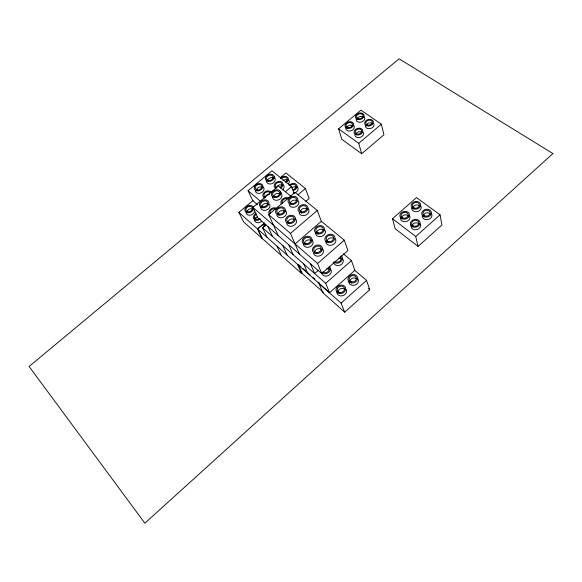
<?xml version="1.0" encoding="UTF-8"?>
<svg xmlns="http://www.w3.org/2000/svg" width="582" height="582" viewBox="0 0 582 582"><rect width="100%" height="100%" fill="white"/><g stroke="black" fill="none" stroke-linecap="round" stroke-linejoin="round"><path stroke-width="0.87" d="M344.697 312.178L341.103 303.127L318.943 283.499L322.814 292.673L344.697 312.178L369.73 289.734L366.58 280.386L354.293 270.026M418.051 246.412L441.956 224.979L440.043 214.802L416.501 197.596L392.523 218.708L395.149 228.697L418.051 246.412L415.737 236.503L392.523 218.708M341.103 303.127L366.58 280.386M415.737 236.503L440.043 214.802M253.097 200.47L238.867 212.394L329.579 292.724L354.86 270.317L351.448 260.605L343.329 253.81M329.579 292.724L325.709 283.303L351.448 260.605M317.983 270.601L314.622 273.547L310.482 263.748M291.015 196.352L278.414 185.985L252.915 207.396L257.826 217.741L321.715 273.562L347.92 250.551L344.268 240.162L321.351 221.305L317.263 210.466L295.052 192.358L268.695 214.656L278.211 235.557M321.715 273.562L317.583 263.486L344.268 240.162M295.067 243.96L321.351 221.305M299.49 254.145L290.491 233.418L317.263 210.466M305.754 201.387L309.18 198.462L305.39 188.546L285.958 172.941L280.459 177.554M361.691 153.743L383.938 134.798L381.341 124.177L360.92 110.151L338.608 128.84L341.787 139.273L361.691 153.743L358.738 143.325L338.608 128.84M264.388 223.088L257.52 228.908L262.089 238.358M264.512 223.19L257.637 229.017L262.206 238.467M297.94 194.861L305.39 188.546M358.738 143.325L381.341 124.177M267.189 237.471L262.577 227.766L265.996 224.863M285.238 191.885L291.466 186.626L271.961 170.781L248.063 190.7L252.733 200.637L257.477 204.719M280.386 192.169L281.513 193.1M368.377 288.592L369.73 289.734M248.063 190.7L260.38 201.227M268.695 214.656L290.491 233.418M252.915 207.396L317.583 263.486M262.577 227.766L325.709 283.303M300.879 266.694L298.224 264.344L302.342 273.627L323.33 292.324M302.873 268.455L305.528 270.805M308.184 273.154L310.177 274.922M312.832 277.272L314.826 279.033M318.143 281.972L319.467 283.143M238.867 212.394L243.625 221.902L301.534 273.518L297.402 264.235M267.909 226.558L272.551 236.539M277.054 246.208L281.412 255.585M282.736 245.502L287.122 255.127M288.737 244.753L293.139 254.647M303.768 263.995L307.9 273.533M274.268 176.251L274.93 177.816M291.466 186.626L294.288 193.639M346.821 128.018A3.288 2.437 -17.4 0 1 348.938 125.508A3.288 2.437 -17.4 0 1 352.416 125.705M356.089 133.86A3.325 2.481 -16.9 0 1 361.589 132.194M363.044 132.15A4.438 3.31 -16.9 0 1 360.163 137.388A4.438 3.31 -16.9 0 1 354.853 134.638M364.288 116.887A4.387 3.23 -16.7 0 1 360.891 122.155A4.387 3.23 -16.7 0 1 356.38 118.488M353.856 125.654A4.394 3.259 -17.4 0 1 350.415 130.972A4.394 3.259 -17.4 0 1 345.941 127.247M373.542 123.275A4.43 3.288 -16.2 0 1 370.698 128.477A4.43 3.288 -16.2 0 1 365.365 125.763M357.406 118.597A3.288 2.423 -16.7 0 1 362.848 116.938M366.449 125.661A3.317 2.459 -16.2 0 1 368.559 123.137A3.317 2.459 -16.2 0 1 372.08 123.326M412.296 225.263A3.652 2.961 -12.3 0 1 415.33 222.87A3.652 2.961 -12.3 0 1 418.938 224.077M420.604 205.621A4.823 3.848 -12.4 0 1 417.687 211.535A4.823 3.848 -12.4 0 1 411.685 208.225M431.277 213.463A4.874 3.914 -11.4 0 1 428.367 219.472A4.874 3.914 -11.4 0 1 422.256 216.089M412.885 208.138A3.608 2.881 -12.4 0 1 415.548 205.133A3.608 2.881 -12.4 0 1 419.564 206.181M423.47 216.002A3.652 2.932 -11.4 0 1 426.148 212.961A3.652 2.932 -11.4 0 1 430.222 214.038M401.784 217.282A3.616 2.91 -13.3 0 1 404.796 214.918A3.616 2.91 -13.3 0 1 408.346 216.104M419.993 223.503A4.882 3.958 -12.3 0 1 416.406 229.708A4.882 3.958 -12.3 0 1 411.125 225.081M409.393 215.536A4.831 3.885 -13.3 0 1 405.807 221.655A4.831 3.885 -13.3 0 1 400.627 217.115M265.327 197.138A3.456 2.655 -24 0 1 265.159 192.809A3.456 2.655 -24 0 1 270.31 192.955M264.672 197.996A4.612 3.543 -24 0 1 264.454 192.213A4.612 3.543 -24 0 1 271.328 192.402M265.079 197.356A3.441 2.648 -24 0 1 269.553 194.337M283.056 184.756A4.576 3.514 -23 0 1 282.503 189.958M263.057 186.887A4.554 3.477 -24.3 0 1 261.449 192.729A4.554 3.477 -24.3 0 1 255.323 191.034M274.231 177.546A4.54 3.448 -23.4 0 1 272.143 183.585A4.54 3.448 -23.4 0 1 266.498 180.747M256.393 190.008A3.412 2.604 -24.3 0 1 258.721 187.309A3.412 2.604 -24.3 0 1 262.206 187.6M267.589 180.653A3.397 2.583 -23.4 0 1 269.895 177.976A3.397 2.583 -23.4 0 1 273.387 178.252M276.348 187.891A3.427 2.634 -23 0 1 278.669 185.185A3.427 2.634 -23 0 1 282.205 185.476M276.668 187.615A3.441 2.634 -23 0 1 276.246 183.526A3.441 2.634 -23 0 1 281.332 183.097A3.441 2.634 -23 0 1 279.993 187.331M276.021 188.466A4.598 3.521 -23 0 1 275.461 183.003A4.598 3.521 -23 0 1 282.248 182.435A4.598 3.521 -23 0 1 280.459 188.095M297.06 186.698A4.496 3.47 -22 0 1 297.635 190.569A4.496 3.47 -22 0 1 293.386 193.137M291.626 187.79A3.368 2.597 -22 0 1 296.231 187.404M288.272 179.598A4.46 3.412 -22.5 0 1 288.519 183.847M282.896 180.689A3.339 2.554 -22.5 0 1 287.443 180.296M280.408 178.434A4.474 3.419 -22.5 0 1 286.89 176.841A4.474 3.419 -22.5 0 1 286.744 182.159M281.295 178.798A3.354 2.561 -22.5 0 1 286.446 177.808A3.354 2.561 -22.5 0 1 285.326 182.071M289.145 185.534A4.518 3.477 -22.1 0 1 296.434 184.545A4.518 3.477 -22.1 0 1 293.532 190.445M290.047 185.913A3.383 2.604 -22.1 0 1 295.714 185.447A3.383 2.604 -22.1 0 1 292.477 189.747M254.618 211.171A4.503 3.485 -25.6 0 1 250.406 215.122A4.503 3.485 -25.6 0 1 246.026 212.779M247.103 212.459A3.376 2.612 -25.6 0 1 249.001 209.251A3.376 2.612 -25.6 0 1 252.835 209.382M255.622 219.938A3.405 2.655 -25.3 0 1 257.52 216.686M261.624 221.4A4.547 3.55 -25.3 0 1 256.771 222.564A4.547 3.55 -25.3 0 1 254.509 219.305M254.778 218.33A4.547 3.55 -25.3 0 1 255.316 217.399M260.496 219.007A4.561 3.557 -25.3 0 1 253.978 219.138A4.561 3.557 -25.3 0 1 255.935 213.514M259.798 218.395A3.412 2.663 -25.3 0 1 254.916 218.49A3.412 2.663 -25.3 0 1 256.386 214.285M311.945 239.842A5.085 4.118 -22.3 0 1 309.777 246.899A5.085 4.118 -22.3 0 1 303.266 243.414M304.502 243.327A3.805 3.077 -22.3 0 1 307.034 240.242A3.805 3.077 -22.3 0 1 311.006 240.657M324.952 230.028A5.071 4.081 -21 0 1 321.497 236.416A5.071 4.081 -21 0 1 315.582 232.771M335.341 238.627A5.122 4.161 -20.2 0 1 331.886 245.109A5.122 4.161 -20.2 0 1 325.855 241.392M327.113 241.304A3.834 3.114 -20.2 0 1 329.623 238.198A3.834 3.114 -20.2 0 1 333.661 238.613M314.709 252.093A3.848 3.143 -21.6 0 1 317.721 248.79A3.848 3.143 -21.6 0 1 321.824 250.027M322.224 248.572A5.136 4.198 -21.6 0 1 320.682 255.454A5.136 4.198 -21.6 0 1 313.531 253.279M316.819 232.684A3.798 3.056 -21 0 1 319.322 229.628A3.798 3.056 -21 0 1 323.301 230.021M269.219 214.176A4.932 3.856 -24.1 0 1 270.521 209.258A4.932 3.856 -24.1 0 1 276.319 208.174M270.31 213.594A3.696 2.888 -24.1 0 1 271.285 209.906A3.696 2.888 -24.1 0 1 275.621 209.091M269.612 204.122A4.867 3.776 -24.5 0 1 266.09 210.167A4.867 3.776 -24.5 0 1 260.663 206.792M280.88 193.319A4.852 3.747 -23.4 0 1 278.676 199.844A4.852 3.747 -23.4 0 1 272.609 196.731M261.835 206.697A3.645 2.823 -24.5 0 1 264.315 203.795A3.645 2.823 -24.5 0 1 268.047 204.129M273.78 196.636A3.63 2.801 -23.4 0 1 276.239 193.755A3.63 2.801 -23.4 0 1 279.978 194.082M281.324 203.94A4.918 3.827 -22.9 0 1 282.576 199.073A4.918 3.827 -22.9 0 1 288.366 197.975M282.408 203.358A3.681 2.866 -22.9 0 1 283.347 199.706A3.681 2.866 -22.9 0 1 287.683 198.891M285.413 210.488A5.056 3.965 -23.5 0 1 283.732 217.093A5.056 3.965 -23.5 0 1 276.836 215.107M278.007 213.95A3.79 2.968 -23.5 0 1 280.56 210.924A3.79 2.968 -23.5 0 1 284.474 211.288M298.435 200.805A5.042 3.936 -22.3 0 1 295.518 206.836A5.042 3.936 -22.3 0 1 289.196 204.617M307.783 208.269A5.093 4.016 -21.8 0 1 306.19 214.903A5.093 4.016 -21.8 0 1 299.163 212.91M300.334 211.753A3.812 3.005 -21.8 0 1 302.873 208.705A3.812 3.005 -21.8 0 1 306.838 209.069M287.894 222.368A3.827 3.026 -23 0 1 290.462 219.298A3.827 3.026 -23 0 1 294.419 219.683M295.372 218.868A5.107 4.045 -23 0 1 293.714 225.576A5.107 4.045 -23 0 1 286.708 223.539M290.36 203.474A3.776 2.946 -22.3 0 1 292.892 200.47A3.776 2.946 -22.3 0 1 296.805 200.819M264.854 226.645A3.456 2.721 -24.9 0 1 265.436 224.463M263.755 226.973A4.612 3.63 -24.9 0 1 264.534 224.055M338.2 292.637A3.703 3.136 -20.4 0 1 340.535 288.745A3.703 3.136 -20.4 0 1 344.995 289.865M357.901 278.749A4.932 4.154 -18.8 0 1 354.664 285.129A4.932 4.154 -18.8 0 1 348.756 281.361M346.079 289.269A4.947 4.19 -20.4 0 1 342.783 295.707A4.947 4.19 -20.4 0 1 336.913 291.88M349.971 281.295A3.688 3.106 -18.8 0 1 352.357 278.254A3.688 3.106 -18.8 0 1 356.271 278.72M330.125 268.709A4.969 4.132 -21.5 0 1 328.677 275.446A4.969 4.132 -21.5 0 1 321.73 273.271M342.783 259.034A4.954 4.096 -20 0 1 340.084 265.166A4.954 4.096 -20 0 1 333.697 262.758M338.644 258.255A3.71 3.07 -20 0 1 341.154 259.012M326.713 268.731A3.718 3.092 -21.5 0 1 329.216 269.51M329.179 266.294A4.991 4.139 -21.5 0 1 328.772 272.318A4.991 4.139 -21.5 0 1 321.868 272.711M328.801 267.72A3.732 3.099 -21.5 0 1 327.579 271.903A3.732 3.099 -21.5 0 1 322.792 271.903M341.168 255.767A4.976 4.103 -20 0 1 340.812 261.725A4.976 4.103 -20 0 1 333.908 262.14M340.259 256.567A3.725 3.07 -20 0 1 339.99 261.027A3.725 3.07 -20 0 1 334.825 261.34M552.9 153.561L144.867 523.196L29.1 366.478L399.092 58.804L552.9 153.561M367.293 125.028A3.332 2.466 -16.2 0 0 372.284 122.344A3.332 2.466 -16.2 0 0 367.468 120.663A3.332 2.466 -16.2 0 0 367.293 125.028M366.718 125.821A4.445 3.288 -16.2 0 0 373.382 122.235A4.445 3.288 -16.2 0 0 366.951 119.994A4.445 3.288 -16.2 0 0 366.718 125.821M356.148 134.748A4.452 3.317 -16.9 0 0 362.833 131.146A4.452 3.317 -16.9 0 0 356.424 128.862A4.452 3.317 -16.9 0 0 356.148 134.748M356.722 133.947A3.332 2.481 -16.9 0 0 361.735 131.256A3.332 2.481 -16.9 0 0 356.933 129.539A3.332 2.481 -16.9 0 0 356.722 133.947M358.046 118.583A3.296 2.423 -16.8 0 0 362.993 115.927A3.296 2.423 -16.8 0 0 358.25 114.283A3.296 2.423 -16.8 0 0 358.046 118.583M357.472 119.368A4.401 3.237 -16.8 0 0 364.085 115.818A4.401 3.237 -16.8 0 0 357.741 113.621A4.401 3.237 -16.8 0 0 357.472 119.368M347.985 128.426A4.409 3.259 -17.5 0 0 353.492 123.777A4.409 3.259 -17.5 0 0 346.355 123.013A4.409 3.259 -17.5 0 0 347.985 128.426M348.305 127.582A3.303 2.444 -17.5 0 0 352.43 124.104A3.303 2.444 -17.5 0 0 347.09 123.53A3.303 2.444 -17.5 0 0 348.305 127.582M402.184 218.868A4.845 3.892 -13.4 0 0 409.422 214.918A4.845 3.892 -13.4 0 0 402.249 212.052A4.845 3.892 -13.4 0 0 402.184 218.868M413.387 225.998A3.667 2.968 -12.4 0 0 418.858 223.015A3.667 2.968 -12.4 0 0 413.402 220.818A3.667 2.968 -12.4 0 0 413.387 225.998M412.784 226.922A4.903 3.965 -12.4 0 0 420.08 222.928A4.903 3.965 -12.4 0 0 412.791 219.996A4.903 3.965 -12.4 0 0 412.784 226.922M413.496 208.88A4.838 3.856 -12.5 0 0 420.699 204.951A4.838 3.856 -12.5 0 0 413.504 202.136A4.838 3.856 -12.5 0 0 413.496 208.88M414.093 207.978A3.623 2.888 -12.5 0 0 419.491 205.039A3.623 2.888 -12.5 0 0 414.1 202.936A3.623 2.888 -12.5 0 0 414.093 207.978M424.162 216.802A4.896 3.921 -11.5 0 0 431.429 212.837A4.896 3.921 -11.5 0 0 424.111 209.964A4.896 3.921 -11.5 0 0 424.162 216.802M424.758 215.893A3.667 2.939 -11.5 0 0 430.2 212.925A3.667 2.939 -11.5 0 0 424.729 210.771A3.667 2.939 -11.5 0 0 424.758 215.893M402.788 217.959A3.63 2.917 -13.4 0 0 408.208 215.005A3.63 2.917 -13.4 0 0 402.846 212.859A3.63 2.917 -13.4 0 0 402.788 217.959M256.96 190.874A4.569 3.477 -24.3 0 0 262.875 185.913A4.569 3.477 -24.3 0 0 255.738 184.901A4.569 3.477 -24.3 0 0 256.96 190.874M257.353 189.95A3.419 2.604 -24.3 0 0 261.776 186.24A3.419 2.604 -24.3 0 0 256.444 185.483A3.419 2.604 -24.3 0 0 257.353 189.95M268.622 180.536A3.412 2.59 -23.4 0 0 273.016 176.848A3.412 2.59 -23.4 0 0 267.669 176.12A3.412 2.59 -23.4 0 0 268.622 180.536M268.237 181.446A4.554 3.456 -23.4 0 0 274.107 176.521A4.554 3.456 -23.4 0 0 266.963 175.553A4.554 3.456 -23.4 0 0 268.237 181.446M247.583 212.765A4.518 3.492 -25.6 0 0 253.446 207.825A4.518 3.492 -25.6 0 0 246.426 206.748A4.518 3.492 -25.6 0 0 247.583 212.765M247.976 211.841A3.383 2.612 -25.6 0 0 252.37 208.145A3.383 2.612 -25.6 0 0 247.11 207.338A3.383 2.612 -25.6 0 0 247.976 211.841M317.939 233.986A5.093 4.089 -21 0 0 324.392 228.384A5.093 4.089 -21 0 0 316.215 227.104A5.093 4.089 -21 0 0 317.939 233.986M318.332 232.938A3.812 3.063 -21 0 0 323.163 228.741A3.812 3.063 -21 0 0 317.045 227.78A3.812 3.063 -21 0 0 318.332 232.938M328.321 242.694A5.143 4.169 -20.3 0 0 334.817 237.012A5.143 4.169 -20.3 0 0 326.524 235.681A5.143 4.169 -20.3 0 0 328.321 242.694M328.714 241.625A3.856 3.121 -20.3 0 0 333.581 237.369A3.856 3.121 -20.3 0 0 327.368 236.372A3.856 3.121 -20.3 0 0 328.714 241.625M315.83 253.57A5.158 4.205 -21.7 0 0 322.37 247.845A5.158 4.205 -21.7 0 0 314.091 246.47A5.158 4.205 -21.7 0 0 315.83 253.57M316.222 252.486A3.863 3.15 -21.7 0 0 321.126 248.201A3.863 3.15 -21.7 0 0 314.935 247.168A3.863 3.15 -21.7 0 0 316.222 252.486M305.528 244.724A5.107 4.125 -22.3 0 0 312.032 239.071A5.107 4.125 -22.3 0 0 303.877 237.747A5.107 4.125 -22.3 0 0 305.528 244.724M305.928 243.662A3.827 3.085 -22.3 0 0 310.803 239.435A3.827 3.085 -22.3 0 0 304.699 238.431A3.827 3.085 -22.3 0 0 305.928 243.662M262.489 207.752A4.889 3.776 -24.5 0 0 268.797 202.412A4.889 3.776 -24.5 0 0 261.143 201.277A4.889 3.776 -24.5 0 0 262.489 207.752M262.897 206.756A3.659 2.83 -24.5 0 0 267.625 202.762A3.659 2.83 -24.5 0 0 261.9 201.91A3.659 2.83 -24.5 0 0 262.897 206.756M274.922 196.629A3.645 2.808 -23.4 0 0 279.615 192.664A3.645 2.808 -23.4 0 0 273.882 191.842A3.645 2.808 -23.4 0 0 274.922 196.629M274.522 197.611A4.867 3.754 -23.4 0 0 280.786 192.315A4.867 3.754 -23.4 0 0 273.118 191.216A4.867 3.754 -23.4 0 0 274.522 197.611M291.262 204.544A5.063 3.943 -22.4 0 0 297.737 199.022A5.063 3.943 -22.4 0 0 289.712 197.858A5.063 3.943 -22.4 0 0 291.262 204.544M291.669 203.511A3.79 2.954 -22.4 0 0 296.522 199.386A3.79 2.954 -22.4 0 0 290.513 198.506A3.79 2.954 -22.4 0 0 291.669 203.511M301.323 212.896A5.114 4.023 -21.8 0 0 307.842 207.308A5.114 4.023 -21.8 0 0 299.694 206.101A5.114 4.023 -21.8 0 0 301.323 212.896M301.731 211.855A3.827 3.012 -21.8 0 0 306.612 207.672A3.827 3.012 -21.8 0 0 300.516 206.763A3.827 3.012 -21.8 0 0 301.731 211.855M288.788 223.604A5.129 4.052 -23 0 0 295.358 217.966A5.129 4.052 -23 0 0 287.224 216.715A5.129 4.052 -23 0 0 288.788 223.604M289.203 222.55A3.841 3.034 -23 0 0 294.121 218.33A3.841 3.034 -23 0 0 288.039 217.392A3.841 3.034 -23 0 0 289.203 222.55M278.822 215.107A5.078 3.972 -23.5 0 0 285.34 209.542A5.078 3.972 -23.5 0 0 277.33 208.334A5.078 3.972 -23.5 0 0 278.822 215.107M279.236 214.067A3.805 2.975 -23.5 0 0 284.118 209.906A3.805 2.975 -23.5 0 0 278.123 208.996A3.805 2.975 -23.5 0 0 279.236 214.067M339.75 292.477A3.718 3.143 -20.5 0 0 344.435 288.301A3.718 3.143 -20.5 0 0 338.411 287.195A3.718 3.143 -20.5 0 0 339.75 292.477M339.386 293.546A4.962 4.198 -20.5 0 0 345.635 287.959A4.962 4.198 -20.5 0 0 337.589 286.49A4.962 4.198 -20.5 0 0 339.386 293.546M351.31 282.939A4.954 4.161 -18.9 0 0 357.515 277.396A4.954 4.161 -18.9 0 0 349.455 275.963A4.954 4.161 -18.9 0 0 351.31 282.939M351.673 281.884A3.71 3.114 -18.9 0 0 356.315 277.738A3.71 3.114 -18.9 0 0 350.284 276.661A3.71 3.114 -18.9 0 0 351.673 281.884"/></g></svg>
